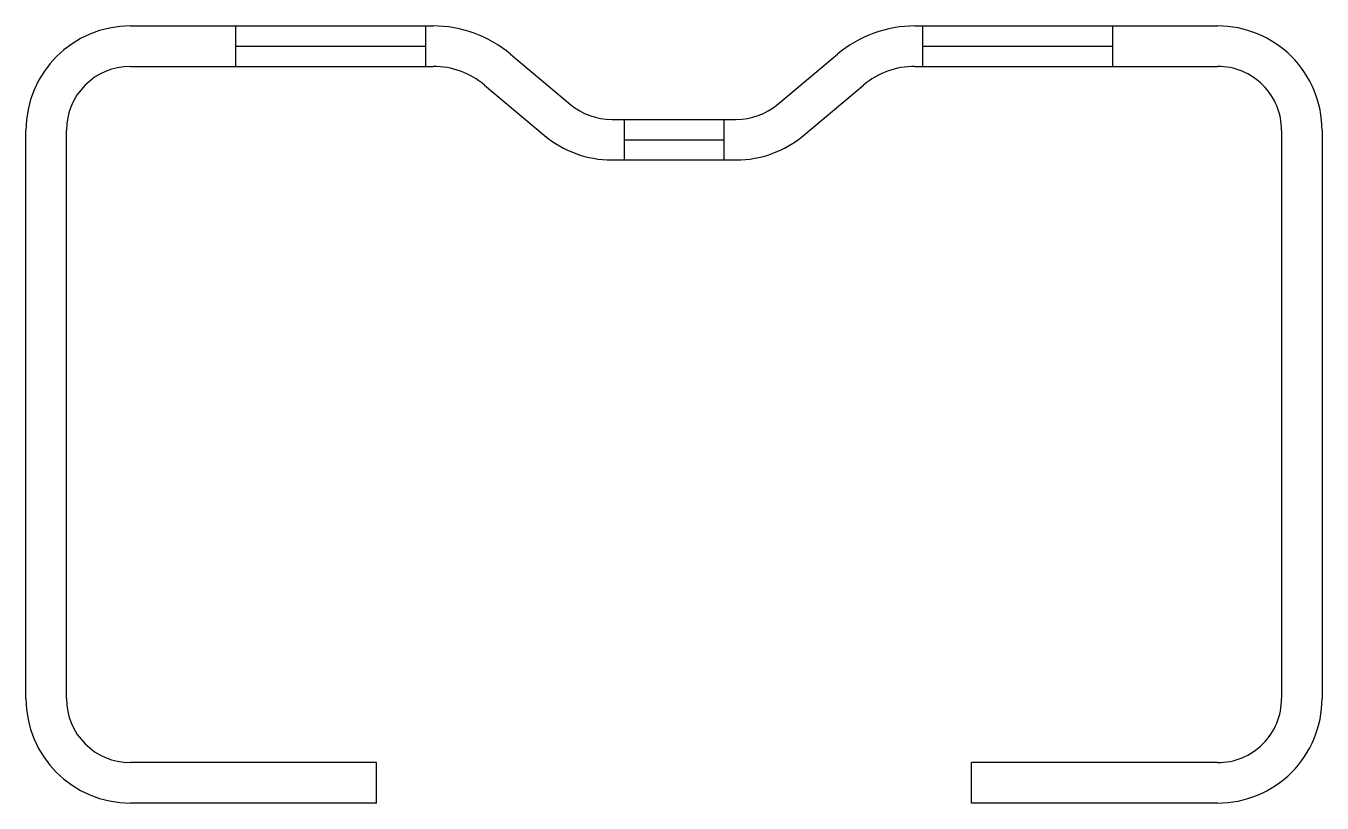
# Model space of a CAD drawing. Extents: x -1.62 to 1.62, y -1.13 to 0.81.
import ezdxf

# ---------------------------------------------------------------- set-up
doc = ezdxf.new("R2010")
doc.units = 0
doc.header["$MEASUREMENT"] = 0

msp = doc.modelspace()

# ---------------------------------------------------------------- linework, layer by layer
at = {"color": 18, "true_color": 0x000000}
for p, q in [((-1.356996, 0.811487), (-0.601551, 0.811487)), ((-1.094996, 0.811487), (-1.094996, 0.710487)), ((-0.619996, 0.811487), (-0.619996, 0.710487)), ((0.601551, 0.811487), (1.356996, 0.811487)), ((0.619996, 0.811487), (0.619996, 0.710487)), ((1.094996, 0.811487), (1.094996, 0.710487)), ((-1.094996, 0.760987), (-0.619996, 0.760987)), ((0.619996, 0.760987), (1.094996, 0.760987)), ((-0.408072, 0.741067), (-0.25835, 0.615435)), ((0.25835, 0.615435), (0.408072, 0.741067)), ((-1.356996, 0.710487), (-0.601551, 0.710487)), ((0.601551, 0.710487), (1.356996, 0.710487)), ((-0.472994, 0.663696), (-0.323271, 0.538064)), ((0.323271, 0.538064), (0.472994, 0.663696)), ((-1.617996, -0.867513), (-1.617996, 0.550487)), ((-1.516996, -0.867513), (-1.516996, 0.550487)), ((-0.155504, 0.578002), (0.155504, 0.578002)), ((-0.124403, 0.578002), (-0.124403, 0.477002)), ((0.124403, 0.578002), (0.124403, 0.477002)), ((1.516996, 0.550487), (1.516996, -0.867513)), ((1.617996, 0.550487), (1.617996, -0.867513)), ((-0.124403, 0.527502), (0.124403, 0.527502)), ((-0.155504, 0.477002), (0.155504, 0.477002)), ((-0.742996, -1.027513), (-1.356996, -1.027513)), ((-0.742996, -1.128513), (-0.742996, -1.027513)), ((1.356996, -1.027513), (0.742996, -1.027512)), ((0.742996, -1.128512), (0.742996, -1.027512)), ((-0.742996, -1.128513), (-1.356996, -1.128513)), ((1.356996, -1.128513), (0.742996, -1.128512))]:
    msp.add_line(p, q, dxfattribs=at)
for centre, radius, start, end in [((-1.356996, 0.550487), 0.261, 90.000009, 180.000005), ((-0.601551, 0.510487), 0.301, 50.000004, 90.000009), ((0.601551, 0.510487), 0.301, 90.000009, 130.000001), ((1.356996, 0.550487), 0.261, 0.000007, 90.000009), ((-1.356996, 0.550487), 0.16, 90.000009, 180.000005), ((-0.601551, 0.510487), 0.2, 50.000004, 90.000009), ((0.601551, 0.510487), 0.2, 90.000009, 130.000001), ((1.356996, 0.550487), 0.16, 0.000007, 90.000009), ((-0.155504, 0.738002), 0.16, 229.999999, 270.000004), ((0.155504, 0.738002), 0.16, 270.000004, 310), ((-0.155504, 0.738002), 0.261, 229.999999, 270.000004), ((0.155504, 0.738002), 0.261, 270.000004, 310), ((-1.356996, -0.867513), 0.261, 180.000019, 270.000001), ((-1.356996, -0.867513), 0.16, 180.000019, 270.000001), ((1.356996, -0.867513), 0.16, 270.000001, 0.00001), ((1.356996, -0.867513), 0.261, 270.000001, 0.00001)]:
    msp.add_arc(centre, radius, start, end, dxfattribs=at)

doc.saveas('drawing.dxf')
